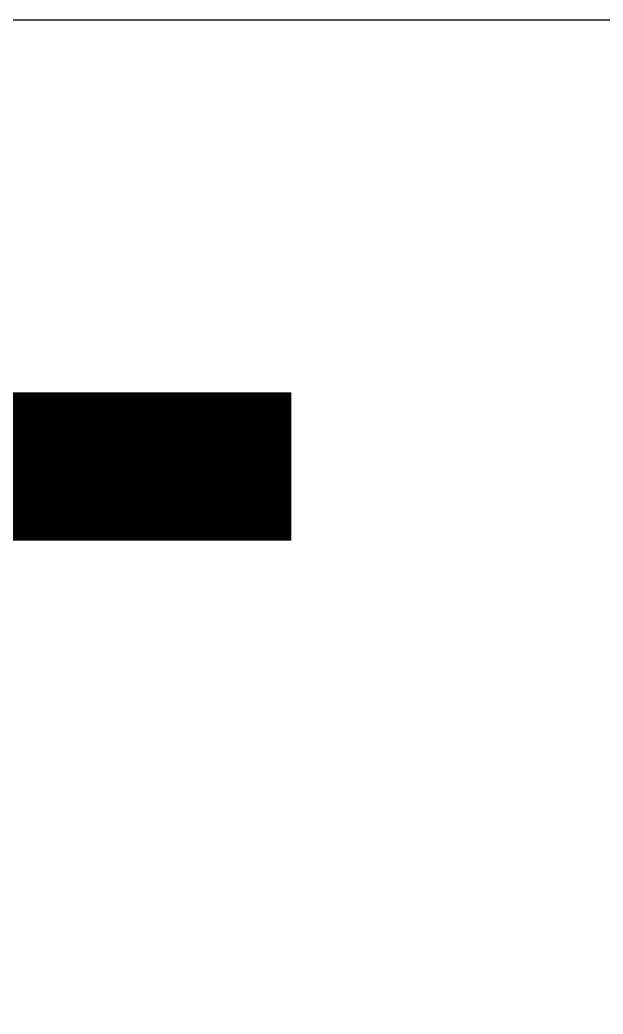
# Model space of a CAD drawing. Extents: x 0 to 395, y 0 to 270.
# Drawn here: x 173.15 to 194.05, y 234.38 to 270 of the extents above; entities that cross this region are included whole.
import ezdxf

# ---------------------------------------------------------------- set-up
doc = ezdxf.new("R2010")
doc.units = 0
doc.header["$LTSCALE"] = 0.3
for name, color, linetype in [('-BORDER', 141, 'CONTINUOUS'), ('RESIST', 1, 'CONTINUOUS'), ('TRACK', 3, 'CONTINUOUS')]:
    doc.layers.add(name, color=color, linetype=linetype)

# ---------------------------------------------------------------- blocks, each defined once
blk = doc.blocks.new('R13A3')
at = {"layer": '-BORDER', "linetype": 'CONTINUOUS'}
blk.add_line((0, 270), (395, 270), dxfattribs=at)

msp = doc.modelspace()

# ---------------------------------------------------------------- linework, layer by layer
at = {"layer": 'TRACK', "const_width": 1.5}
for points in [[(182.88, 255.905), (163.83, 255.905), (160.02, 252.095)], [(182.88, 254.635), (162.56, 254.635)], [(182.88, 253.365), (161.29, 253.365)], [(20.955, 206.885), (20.955, 252.095), (182.88, 252.095)]]:
    msp.add_lwpolyline(points, dxfattribs=at)

# ---------------------------------------------------------------- block references
at = {"layer": 'RESIST'}
msp.add_blockref('R13A3', (0, 0), dxfattribs=at)

doc.saveas('drawing.dxf')
